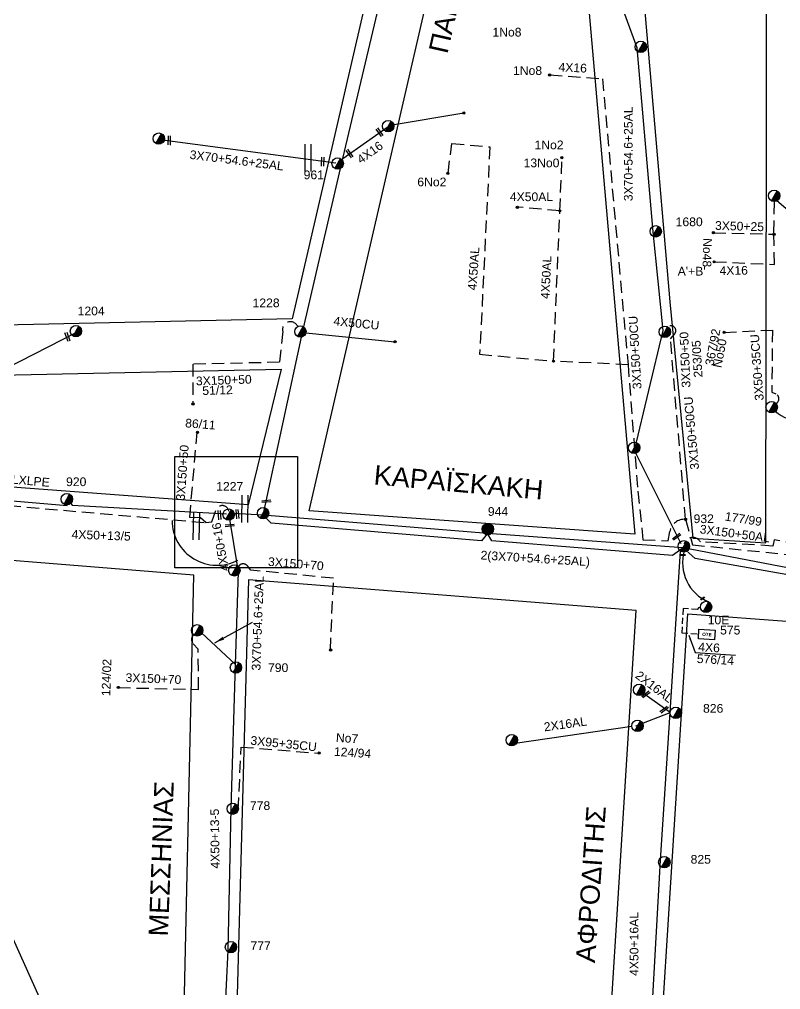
# Model space of a CAD drawing. Header units: millimetres. Extents: x 839 to 3144, y 747 to 1790.
# Drawn here: x 1608.3 to 1765.7, y 1194 to 1394.5 of the extents above; entities that cross this region are included whole.
import ezdxf
from ezdxf.enums import TextEntityAlignment as Align

# ---------------------------------------------------------------- set-up
doc = ezdxf.new("R2010")
doc.units = ezdxf.units.MM
doc.linetypes.add('DASHED', pattern=[19.05, 12.7, -6.35])
for name, color, linetype in [('Pillar OTE', 7, 'Continuous'), ('Γέφυρες Εναερίου Δικτύου', 7, 'DASHED'), ('Γυμνά εναέρια ΧΤ (1Φ)   2x16AL', 7, 'Continuous'), ('Γυμνά εναέρια ΧΤ (3Φ)   3x50+35CU', 7, 'Continuous'), ('Γυμνά εναέρια ΧΤ και ΦΟΠ (3Φ)   4x50+16AL', 7, 'Continuous'), ('Εναέρια παροχή ΧΤ 4x16', 7, 'SYN_LINE'), ('Επιγραφές - Σχήματα', 7, 'Continuous'), ('Καλώδια ΧΤ   3x150+50AL', 7, 'DASHED'), ('Καλώδια ΧΤ   3x150+50ALXLPE', 7, 'DASHED'), ('Καλώδια ΧΤ   3x150+50CU', 7, 'DASHED'), ('Καλώδια ΧΤ   3x150+70AL', 7, 'DASHED'), ('Καλώδια ΧΤ   3x50+25', 7, 'Continuous'), ('Καλώδια ΧΤ   3x95+35CU', 7, 'DASHED'), ('Καλώδια ΧΤ   4x50+13-5', 7, 'Continuous'), ('Καλώδια ΧΤ   4x50AL', 7, 'DASHED'), ('Καλώδια ΧΤ   4x50CU', 7, 'DASHED'), ('Μηχανική τομή', 7, 'Continuous'), ('Στύλος Ξύλινος', 7, 'Continuous'), ('Στύλος Ξύλινος @ 1', 7, 'Continuous'), ('Στύλος ΦΜ', 7, 'Continuous'), ('Στύλος ΦΜ @ 1', 7, 'Continuous'), ('Συνδέσεις', 7, 'Continuous'), ('Συνεστραμμένα ΧΤ   3x70+54.6+25AL', 7, 'SYN_LINE'), ('Τομή', 7, 'Continuous'), ('Υπόβαθρο ΔΕΗ', 7, 'Continuous'), ('Υπόγεια καλώδια Παροχών ΧΤ   4x6', 7, 'DASHED')]:
    doc.layers.add(name, color=color, linetype=linetype)
doc.styles.get("Standard").update_dxf_attribs({"font": 'ARIAL.TTF'})
doc.linetypes.add('SYN_LINE', pattern='A,0.5,-0.0001,["/\\/\\/\\/",Standard,S=0.1,R=0,X=0,Y=-0.05],-0.25', length=0.7501)
doc.dimstyles.new('ISO-25', dxfattribs={"dimtxt": 2.5, "dimasz": 2.5, "dimexe": 1.25, "dimexo": 0.625, "dimtad": 1, "dimtxsty": 'Standard', "dimcen": 2.5, "dimadec": 0, "dimazin": 0, "dimtfac": 1, "dimtmove": 0, "dimatfit": 3, "dimfxl": 1, "dimarcsym": 0})

# ---------------------------------------------------------------- blocks, each defined once
blk = doc.blocks.new('ΥΠΑΡΧΩΝ ΤΣΙΜΕΝΤΕΝΙΟΣ ΣΤΥΛΟΣ')
at = {"layer": 'Στύλος ΦΜ'}
blk.add_hatch(color=7, dxfattribs=at).paths.add_polyline_path([(-1.29, -2.28, 0.574793), (2.62, 0, 0.268822), (1.3, 2.27)])
at = {"layer": 'Στύλος ΦΜ', "color": 7}
blk.add_line((-1.29, -2.28), (1.3, 2.27), dxfattribs=at)
blk.add_circle((0, 0), 2.62, dxfattribs=at)
at = {"layer": 'Στύλος ΦΜ', "flags": 4}
for tag, p in [('ΑΡΙΘΜΟΣ', (-4.68, 8.05)), ('ΤΥΠΟΣ', (-4.91, 3.03))]:
    blk.add_attdef(tag, p, '', height=4, dxfattribs=at)
blk = doc.blocks.new('ΤΟΜΗ')
at = {"layer": 'Τομή', "ltscale": 40}
for p, q in [((-5.68, 0), (5.68, 0)), ((5.68, -2.33), (-5.68, -2.33))]:
    blk.add_line(p, q, dxfattribs=at)
blk = doc.blocks.new('ΜΗΧΑΝΙΚΗ ΤΟΜΗ')
at = {"layer": 'Μηχανική τομή', "ltscale": 40}
for p, q in [((-1.89, 0.78), (1.89, 0.78)), ((1.89, 0), (-1.89, 0))]:
    blk.add_line(p, q, dxfattribs=at)
blk = doc.blocks.new('A$C3F94617C')
at = {"layer": 'Μηχανική τομή', "xscale": 0.5, "yscale": 0.5, "zscale": 0.5}
blk.add_blockref('ΜΗΧΑΝΙΚΗ ΤΟΜΗ', (0.95, 0), dxfattribs=at)
blk = doc.blocks.new('_ΣΥΝΔΕΣΗ')
at = {"layer": 'Συνδέσεις', "linetype": 'SYN_LINE', "ltscale": 40}
blk.add_hatch(color=256, dxfattribs=at).paths.add_polyline_path([(0.5, -0.01, 1), (-0.5, -0.01, 1)])
at = {"layer": 'Συνδέσεις'}
blk.add_circle((0, -0.01), 0.5, dxfattribs=at)
blk = doc.blocks.new('ΥΠΑΡΧΩΝ ΞΥΛΙΝΟΣ ΣΤΥΛΟΣ')
at = {"layer": 'Στύλος Ξύλινος'}
h = blk.add_hatch(color=7, dxfattribs=at)
h.paths.add_polyline_path([(-2.62, 0, 0.270008), (-1.29, -2.28), (1.3, 2.27, 0.576266)])
h.paths.add_polyline_path([(-1.29, -2.28, 0.574793), (2.62, 0, 0.268822), (1.3, 2.27)])
at = {"layer": 'Στύλος Ξύλινος', "color": 7}
blk.add_line((-1.29, -2.28), (1.3, 2.27), dxfattribs=at)
blk.add_circle((0, 0), 2.62, dxfattribs=at)
at = {"layer": 'Στύλος Ξύλινος', "flags": 4}
for tag, p in [('ΑΡΙΘΜΟΣ', (-4.91, 8.6)), ('ΤΥΠΟΣ', (-4.85, 3.39))]:
    blk.add_attdef(tag, p, '', height=4, dxfattribs=at)
blk = doc.blocks.new('PILLAR ΟΤΕ')
at = {"layer": 'Pillar OTE', "ltscale": 40}
blk.add_lwpolyline([(-3.31, 2.02), (3.39, 2.02), (3.39, -1.99), (-3.31, -1.99)], close=True, dxfattribs=at)
at = {"layer": 'Pillar OTE', "insert": (-1.81, 0.71), "char_height": 1.3575, "width": 109.961, "attachment_point": 1}
blk.add_mtext('{\\fArial|b1|i0|c161|p34;OTE}', dxfattribs=at)

msp = doc.modelspace()

# ---------------------------------------------------------------- linework, layer by layer
at = {"color": 1, "linetype": 'Continuous', "ltscale": 0.2}
msp.add_lwpolyline([(1640.42, 1304.12), (1665.81, 1304.12), (1665.81, 1281.14), (1640.42, 1281.14)], close=True, dxfattribs=at)
at = {"layer": 'Γέφυρες Εναερίου Δικτύου', "color": 1, "linetype": 'SYN_LINE', "ltscale": 15}
msp.add_lwpolyline([(1764.48, 1357.45), (1775.51, 1348)], dxfattribs=at)
at = {"layer": 'Γέφυρες Εναερίου Δικτύου', "color": 173, "ltscale": 0.2}
msp.add_lwpolyline([(1672.6, 1264.1), (1673.26, 1278.98), (1656.12, 1280.65), (1655.44, 1281.52, 0.663977), (1653.46, 1280.98, 1.146)], format="xyb", dxfattribs=at)
at = {"layer": 'Γέφυρες Εναερίου Δικτύου', "color": 173, "linetype": 'SYN_LINE', "ltscale": 10}
msp.add_lwpolyline([(1645.97, 1267.68), (1652.98, 1261.11)], dxfattribs=at)
at = {"layer": 'Γέφυρες Εναερίου Δικτύου', "color": 173, "ltscale": 0.2}
msp.add_lwpolyline([(1653.56, 1231.12), (1654.15, 1244.09)], dxfattribs=at)
at = {"layer": 'Γυμνά εναέρια ΧΤ (1Φ)   2x16AL', "color": 5, "ltscale": 0.2}
for points in [[(1742.88, 1251.23), (1736.93, 1255.46)], [(1710.84, 1244.86), (1734.95, 1248.37)]]:
    msp.add_lwpolyline(points, dxfattribs=at)
at = {"layer": 'Γυμνά εναέρια ΧΤ (1Φ)   2x16AL', "color": 5, "linetype": 'SYN_LINE', "ltscale": 10}
msp.add_lwpolyline([(1735.8, 1248.49), (1742.88, 1251.23)], dxfattribs=at)
at = {"layer": 'Γυμνά εναέρια ΧΤ (3Φ)   3x50+35CU', "color": 1, "linetype": 'DASHED', "ltscale": 0.2}
msp.add_lwpolyline([(1754.05, 1329.79), (1764.02, 1330.27), (1763.91, 1317.46), (1764.72, 1317.08, -0.774752), (1764.35, 1314.97, 25.409834)], format="xyb", dxfattribs=at)
at = {"layer": 'Γυμνά εναέρια ΧΤ και ΦΟΠ (3Φ)   4x50+16AL', "color": 2, "ltscale": 0.2}
msp.add_lwpolyline([(1658.73, 1292.02), (1666.81, 1329.74), (1674.91, 1364.56), (1683.24, 1399.81), (1692.18, 1437.92)], dxfattribs=at)
at = {"layer": 'Γυμνά εναέρια ΧΤ και ΦΟΠ (3Φ)   4x50+16AL', "color": 173, "ltscale": 0.2}
msp.add_lwpolyline([(1640.52, 1157.67), (1650.09, 1173.43), (1651.45, 1202.13), (1652.07, 1231.36), (1652.98, 1261.11), (1653.57, 1280.27), (1651.68, 1291.99)], dxfattribs=at)
at = {"layer": 'Γυμνά εναέρια ΧΤ και ΦΟΠ (3Φ)   4x50+16AL', "color": 5, "ltscale": 0.2}
msp.add_lwpolyline([(1734.91, 1126.22), (1737.2, 1156.87), (1739.06, 1188.71), (1740.88, 1220.71), (1742.88, 1251.23), (1745.05, 1284.59)], dxfattribs=at)
at = {"layer": 'Εναέρια παροχή ΧΤ 4x16', "color": 2, "ltscale": 20}
msp.add_lwpolyline([(1675.18, 1365.69), (1684.95, 1372.62), (1700.24, 1375.18)], dxfattribs=at)
at = {"layer": 'Εναέρια παροχή ΧΤ 4x16', "color": 1, "linetype": 'DASHED', "ltscale": 0.2}
msp.add_lwpolyline([(1751.98, 1344.38), (1764.48, 1343.83), (1764.34, 1350.38), (1764.48, 1357.45)], dxfattribs=at)
at = {"layer": 'Επιγραφές - Σχήματα', "linetype": 'Continuous', "ltscale": 0.2}
msp.add_arc((1649.17, 1290.95), 9.31, 180.434, 297.4376, dxfattribs=at)
at = {"layer": 'Καλώδια ΧΤ   3x150+50AL', "color": 173, "ltscale": 0.2}
msp.add_lwpolyline([(1646.85, 1290.47), (1645.71, 1291.46), (1643.51, 1291.54), (1645.06, 1309.08)], dxfattribs=at)
at = {"layer": 'Καλώδια ΧΤ   3x150+50AL', "color": 5, "ltscale": 0.2}
msp.add_lwpolyline([(1776.83, 1281.7), (1776.77, 1284.51), (1764.42, 1286.89), (1764.14, 1285.63), (1749.13, 1286.51, 0.646226), (1745.75, 1286.05)], format="xyb", dxfattribs=at)
at = {"layer": 'Καλώδια ΧΤ   3x150+50AL', "color": 173, "ltscale": 0.2}
msp.add_lwpolyline([(1628.69, 1256.37), (1645.33, 1255.99), (1645.26, 1264.34), (1644.23, 1265.43, -0.597757), (1644.94, 1267.55, -0.271245)], format="xyb", dxfattribs=at)
at = {"layer": 'Καλώδια ΧΤ   3x150+50ALXLPE', "color": 173, "ltscale": 0.2}
msp.add_lwpolyline([(1547.53, 1291.48, 0.311363), (1552.68, 1289.36, 0.308508), (1557.24, 1294.1, 0.216919), (1555.99, 1298.77), (1554.14, 1302.29), (1564.97, 1304.96), (1566.42, 1298.47, 0.603298), (1571, 1296.3), (1594.63, 1294.98), (1646.85, 1290.47), (1648.06, 1290.61), (1648.98, 1293.1, -0.778095), (1651.61, 1292.81)], format="xyb", dxfattribs=at)
at = {"layer": 'Καλώδια ΧΤ   3x150+50ALXLPE', "color": 27, "linetype": 'Continuous', "ltscale": 0.2}
msp.add_lwpolyline([(1553.06, 1295.07), (1569.85, 1298.16), (1618.16, 1294.01), (1618.3, 1295.21), (1619.22, 1294.08), (1651.09, 1292.26)], dxfattribs=at)
at = {"layer": 'Καλώδια ΧΤ   3x150+50CU', "color": 133, "ltscale": 0.2}
msp.add_lwpolyline([(1717.98, 1383.01), (1728.88, 1382.21), (1734.17, 1323.1), (1736.18, 1296.96), (1737.26, 1286.94), (1742.47, 1286.7), (1742.83, 1288.63, -0.380218), (1746.06, 1291.16), (1742.94, 1328.43), (1743.82, 1329.49, 1.035142), (1742.23, 1330.73, 1.957229)], format="xyb", dxfattribs=at)
at = {"layer": 'Καλώδια ΧΤ   3x150+50CU', "color": 2, "ltscale": 0.2}
msp.add_lwpolyline([(1665.84, 1330.99, 0.910384), (1662.74, 1330), (1662.08, 1323.6), (1644.19, 1323.21), (1644.19, 1314.99)], format="xyb", dxfattribs=at)
at = {"layer": 'Καλώδια ΧΤ   3x150+50CU', "color": 133, "ltscale": 0.2}
msp.add_lwpolyline([(1746.06, 1291.16), (1747.49, 1285.88), (1773.69, 1283.25), (1774.44, 1281.36), (1775.87, 1280.7)], dxfattribs=at)
at = {"layer": 'Καλώδια ΧΤ   3x50+25', "color": 1, "linetype": 'DASHED', "ltscale": 0.2}
msp.add_lwpolyline([(1751.83, 1350.38), (1764.35, 1350.06)], dxfattribs=at)
at = {"layer": 'Καλώδια ΧΤ   3x95+35CU', "color": 173, "ltscale": 0.2}
msp.add_lwpolyline([(1654.15, 1244.09), (1670.23, 1242.81)], dxfattribs=at)
at = {"layer": 'Καλώδια ΧΤ   4x50AL', "color": 133, "ltscale": 0.2}
for points in [[(1696.94, 1362.69), (1697.75, 1368.81), (1705.59, 1368.11), (1703.48, 1325.26), (1718.76, 1323.84)], [(1734.17, 1323.1), (1718.76, 1323.84), (1720.06, 1354.91), (1720.53, 1365.91)], [(1720.06, 1354.91), (1711.32, 1355.66)]]:
    msp.add_lwpolyline(points, dxfattribs=at)
at = {"layer": 'Καλώδια ΧΤ   4x50AL', "color": 1, "linetype": 'Continuous', "ltscale": 0.2}
msp.add_arc((1771.2, 1321.58), 10.46, 231.163, 293.106, dxfattribs=at)
at = {"layer": 'Καλώδια ΧΤ   4x50CU', "color": 2, "linetype": 'SYN_LINE', "ltscale": 20}
msp.add_lwpolyline([(1666.81, 1329.74), (1685.92, 1327.81)], dxfattribs=at)
at = {"layer": 'Συνεστραμμένα ΧΤ   3x70+54.6+25AL', "color": 133, "ltscale": 20}
msp.add_lwpolyline([(1745.14, 1286.08), (1735.48, 1305.34), (1741.41, 1330.19), (1739.34, 1350.55), (1736.05, 1388.62), (1726.49, 1414.75), (1736.32, 1438.02)], dxfattribs=at)
at = {"layer": 'Συνεστραμμένα ΧΤ   3x70+54.6+25AL', "color": 2, "ltscale": 20}
for points in [[(1637.91, 1369.58), (1673.75, 1364.79)], [(1775.41, 1279.53), (1745.56, 1285.25), (1705.09, 1288.21), (1658.73, 1292.02)]]:
    msp.add_lwpolyline(points, dxfattribs=at)
at = {"layer": 'Συνεστραμμένα ΧΤ   3x70+54.6+25AL', "color": 151, "ltscale": 20}
msp.add_lwpolyline([(1565.73, 1328.06), (1605.48, 1322.35), (1620.14, 1329.85)], dxfattribs=at)
at = {"layer": 'Συνεστραμμένα ΧΤ   3x70+54.6+25AL', "color": 6, "ltscale": 20}
msp.add_lwpolyline([(1775.41, 1279.54), (1773.49, 1278.55), (1748.07, 1283.02), (1745.56, 1285.25), (1743.34, 1283.65), (1706, 1286.67), (1705.09, 1288.21), (1703.83, 1286.67), (1660.33, 1290.38), (1658.73, 1292.02), (1652.54, 1292.36)], dxfattribs=at)
at = {"layer": 'Συνεστραμμένα ΧΤ   3x70+54.6+25AL', "color": 5, "linetype": 'SYN_LINE', "ltscale": 10}
msp.add_arc((1754.19, 1282.17), 8.75, 163.5036, 247.8959, dxfattribs=at)
at = {"layer": 'Υπόβαθρο ΔΕΗ'}
for points in [[(1556.43, 1580.73), (1638.07, 1578.85), (1636.14, 1500.93), (1648.24, 1500.46), (1650.28, 1578.63), (1721.23, 1576.99), (1696.74, 1471.03), (1664.73, 1332.55), (1567.05, 1330.45), (1555.25, 1407.11), (1552.44, 1428.02), (1556.43, 1580.73)], [(1748.08, 1263.6), (1756.39, 1263.09)]]:
    msp.add_lwpolyline(points, dxfattribs=at)
for points in [[(1734.03, 1576.75), (1745.23, 1576.32), (1730.08, 1465.97), (1723.81, 1422.55), (1735.56, 1288.08), (1668.24, 1292.89), (1698.11, 1422.65), (1731.61, 1566.29)], [(1736.84, 1426.35), (1735.78, 1417.73), (1742.79, 1336.09), (1747.59, 1287.23), (1762.65, 1286.27), (1762.84, 1371.83), (1762.74, 1422.32)], [(1662.46, 1322.15), (1655.63, 1294.15), (1571.75, 1300.39), (1568.62, 1320.19)], [(1574.15, 1285.29), (1575.89, 1273.39), (1625.14, 1164.03), (1639.32, 1159.35), (1641.79, 1165.23), (1644.34, 1279.64)], [(1655.64, 1278.64), (1652.3, 1155), (1726.98, 1130.28), (1735.85, 1272.28)], [(1746.52, 1271.62), (1768.82, 1269.99), (1811.18, 1182.81), (1851.69, 1099.33), (1846.89, 1090.66), (1809.99, 1103.15), (1737.34, 1126.79)]]:
    msp.add_lwpolyline(points, close=True, dxfattribs=at)
at = {"layer": 'Υπόγεια καλώδια Παροχών ΧΤ   4x6', "color": 5, "linetype": 'DASHED', "ltscale": 0.1}
msp.add_lwpolyline([(1749.15, 1272.85, 0.546108), (1748.57, 1272.48), (1745.58, 1272.7), (1745.27, 1267.7), (1748.69, 1267.48)], format="xyb", dxfattribs=at)

# ---------------------------------------------------------------- block references
at = {"layer": 'Pillar OTE', "xscale": 0.5, "yscale": 0.5, "zscale": 0.5, "rotation": 356.7168696620001}
msp.add_blockref('PILLAR ΟΤΕ', (1750.42, 1267.34), dxfattribs=at)
at = {"layer": 'Επιγραφές - Σχήματα', "ltscale": 0.2}
for p, rotation in [((1683.49, 1370.5), 125.834541898632), ((1639.45, 1368.5), 88.44244670704566), ((1677.28, 1366.09), 125.8345418986321), ((1671.18, 1364.1), 88.44244670704565), ((1617.7, 1329.7), 289.808313519559), ((1658.45, 1294.6), 5.027914450933903), ((1649.95, 1291.1), 95.02791445092741), ((1653.64, 1291.3), 95.02791445092741), ((1650.86, 1289.62), 5.02791445093393), ((1743.58, 1286.81), 36.7632104265101), ((1737.22, 1254.23), 36.76321042651004), ((1740.99, 1251.1), 36.76321042651004)]:
    msp.add_blockref('A$C3F94617C', p, dxfattribs=dict(at, rotation=rotation))
at = {"layer": 'Μηχανική τομή', "xscale": 0.25, "yscale": 0.25, "zscale": 0.25}
msp.add_blockref('ΜΗΧΑΝΙΚΗ ΤΟΜΗ', (1745.57, 1283.68), dxfattribs=at)
at = {"layer": 'Μηχανική τομή', "xscale": 0.2499999999999681, "yscale": 0.2499999999999681, "zscale": 0.2499999999999681, "rotation": 36.11407878704492}
msp.add_blockref('ΜΗΧΑΝΙΚΗ ΤΟΜΗ', (1749.64, 1274.69), dxfattribs=at)
at = {"layer": 'Στύλος Ξύλινος @ 1', "ltscale": 40}
ref = msp.add_blockref('ΥΠΑΡΧΩΝ ΞΥΛΙΝΟΣ ΣΤΥΛΟΣ', (1705.18, 1289.13), dxfattribs=dict(at, xscale=0.4499999999998181, yscale=0.4499999999998181, zscale=0.4499999999998181))
ref.add_attrib('ΑΡΙΘΜΟΣ', '944', (1705.18, 1291.87), dxfattribs={"layer": 'Στύλος Ξύλινος', "height": 1.8, "flags": 4})
at = {"layer": 'Στύλος ΦΜ @ 1', "ltscale": 40, "xscale": 0.4499999999998181, "yscale": 0.4499999999998181, "zscale": 0.4499999999998181}
for p in [(1736.82, 1388.78), (1684.56, 1372.4), (1637.11, 1369.83), (1764.4, 1358.02), (1741.78, 1329.9), (1763.88, 1314.32), (1735.44, 1305.94), (1651.57, 1292.12), (1652.74, 1280.59), (1645.05, 1268.2), (1736.47, 1255.91), (1736.13, 1248.46), (1710.12, 1245.52)]:
    msp.add_blockref('ΥΠΑΡΧΩΝ ΤΣΙΜΕΝΤΕΝΙΟΣ ΣΤΥΛΟΣ', p, dxfattribs=at)
at = {"layer": 'Στύλος ΦΜ @ 1', "ltscale": 40}
ref = msp.add_blockref('ΥΠΑΡΧΩΝ ΤΣΙΜΕΝΤΕΝΙΟΣ ΣΤΥΛΟΣ', (1674.11, 1364.69), dxfattribs=dict(at, xscale=0.4499999999998181, yscale=0.4499999999998181, zscale=0.4499999999998181))
ref.add_attrib('ΑΡΙΘΜΟΣ', '961', (1667.08, 1361.44), dxfattribs={"layer": 'Στύλος ΦΜ', "height": 1.8, "flags": 4})
ref = msp.add_blockref('ΥΠΑΡΧΩΝ ΤΣΙΜΕΝΤΕΝΙΟΣ ΣΤΥΛΟΣ', (1739.9, 1350.66), dxfattribs=dict(at, xscale=0.4499999999998181, yscale=0.4499999999998181, zscale=0.4499999999998181))
ref.add_attrib('ΤΥΠΟΣ', '1680', (1744.02, 1351.73), dxfattribs={"layer": 'Στύλος ΦΜ', "height": 1.8, "flags": 4})
ref = msp.add_blockref('ΥΠΑΡΧΩΝ ΤΣΙΜΕΝΤΕΝΙΟΣ ΣΤΥΛΟΣ', (1666.4, 1329.95), dxfattribs=dict(at, xscale=0.4499999999998181, yscale=0.4499999999998181, zscale=0.4499999999998181))
ref.add_attrib('ΤΥΠΟΣ', '1228', (1656.51, 1334.98), dxfattribs={"layer": 'Στύλος ΦΜ', "height": 1.8, "flags": 4})
ref = msp.add_blockref('ΥΠΑΡΧΩΝ ΤΣΙΜΕΝΤΕΝΙΟΣ ΣΤΥΛΟΣ', (1619.98, 1330.03), dxfattribs=dict(at, xscale=0.4499999999998181, yscale=0.4499999999998181, zscale=0.4499999999998181))
ref.add_attrib('ΤΥΠΟΣ', '1204', (1620.33, 1333.31), dxfattribs={"layer": 'Στύλος ΦΜ', "height": 1.8, "flags": 4})
ref = msp.add_blockref('ΥΠΑΡΧΩΝ ΤΣΙΜΕΝΤΕΝΙΟΣ ΣΤΥΛΟΣ', (1618.09, 1295.32), dxfattribs=dict(at, xscale=0.4499999999998181, yscale=0.4499999999998181, zscale=0.4499999999998181))
ref.add_attrib('ΤΥΠΟΣ', '920', (1617.94, 1298.01), dxfattribs={"layer": 'Στύλος ΦΜ', "height": 1.8, "flags": 4})
ref = msp.add_blockref('ΥΠΑΡΧΩΝ ΤΣΙΜΕΝΤΕΝΙΟΣ ΣΤΥΛΟΣ', (1658.68, 1292.41), dxfattribs=dict(at, xscale=0.4499999999998181, yscale=0.4499999999998181, zscale=0.4499999999998181))
ref.add_attrib('ΤΥΠΟΣ', '1227', (1648.99, 1297.06), dxfattribs={"layer": 'Στύλος ΦΜ', "height": 1.8, "flags": 4})
ref = msp.add_blockref('ΥΠΑΡΧΩΝ ΤΣΙΜΕΝΤΕΝΙΟΣ ΣΤΥΛΟΣ', (1745.71, 1285.57), dxfattribs=dict(at, xscale=0.4499999999998181, yscale=0.4499999999998181, zscale=0.4499999999998181))
ref.add_attrib('ΤΥΠΟΣ', '932', (1747.73, 1290.37), dxfattribs={"layer": 'Στύλος ΦΜ', "height": 1.8, "flags": 4})
ref = msp.add_blockref('ΥΠΑΡΧΩΝ ΤΣΙΜΕΝΤΕΝΙΟΣ ΣΤΥΛΟΣ', (1750.31, 1273.04), dxfattribs=dict(at, xscale=0.4499999999998181, yscale=0.4499999999998181, zscale=0.4499999999998181))
ref.add_attrib('ΤΥΠΟΣ', '575', (1753.21, 1267.35), dxfattribs={"layer": 'Στύλος ΦΜ', "height": 1.8, "flags": 4})
ref.add_attrib('ΑΡΙΘΜΟΣ', '10Ε', (1750.65, 1269.45), dxfattribs={"layer": 'Στύλος ΦΜ', "height": 1.8, "flags": 4})
ref = msp.add_blockref('ΥΠΑΡΧΩΝ ΤΣΙΜΕΝΤΕΝΙΟΣ ΣΤΥΛΟΣ', (1653.07, 1260.52), dxfattribs=dict(at, xscale=0.4499999999998181, yscale=0.4499999999998181, zscale=0.4499999999998181))
ref.add_attrib('ΤΥΠΟΣ', '790', (1659.71, 1259.59), dxfattribs={"layer": 'Στύλος ΦΜ', "height": 1.8, "flags": 4})
ref = msp.add_blockref('ΥΠΑΡΧΩΝ ΤΣΙΜΕΝΤΕΝΙΟΣ ΣΤΥΛΟΣ', (1744.06, 1251.16), dxfattribs=dict(at, xscale=0.4499999999998181, yscale=0.4499999999998181, zscale=0.4499999999998181))
ref.add_attrib('ΤΥΠΟΣ', '826', (1749.68, 1251.18), dxfattribs={"layer": 'Στύλος ΦΜ', "height": 1.8, "flags": 4})
ref = msp.add_blockref('ΥΠΑΡΧΩΝ ΤΣΙΜΕΝΤΕΝΙΟΣ ΣΤΥΛΟΣ', (1652.41, 1231.34), dxfattribs=dict(at, xscale=0.4499999999998181, yscale=0.4499999999998181, zscale=0.4499999999998181))
ref.add_attrib('ΤΥΠΟΣ', '778', (1655.97, 1231.08), dxfattribs={"layer": 'Στύλος ΦΜ', "height": 1.8, "flags": 4})
ref = msp.add_blockref('ΥΠΑΡΧΩΝ ΤΣΙΜΕΝΤΕΝΙΟΣ ΣΤΥΛΟΣ', (1741.68, 1220.29), dxfattribs=dict(at, xscale=0.4499999999998181, yscale=0.4499999999998181, zscale=0.4499999999998181))
ref.add_attrib('ΤΥΠΟΣ', '825', (1747.11, 1219.98), dxfattribs={"layer": 'Στύλος ΦΜ', "height": 1.8, "flags": 4})
ref = msp.add_blockref('ΥΠΑΡΧΩΝ ΤΣΙΜΕΝΤΕΝΙΟΣ ΣΤΥΛΟΣ', (1652.04, 1202.74), dxfattribs=dict(at, xscale=0.4499999999998181, yscale=0.4499999999998181, zscale=0.4499999999998181))
ref.add_attrib('ΤΥΠΟΣ', '777', (1656.08, 1202.12), dxfattribs={"layer": 'Στύλος ΦΜ', "height": 1.8, "flags": 4})
at = {"layer": 'Συνδέσεις', "xscale": 0.4500000000000455, "yscale": 0.4500000000000455, "zscale": 0.4500000000000455}
for p in [(1717.94, 1382.97), (1700.2, 1375.14), (1720.48, 1365.88), (1696.9, 1362.65), (1711.28, 1355.62), (1720.06, 1354.91), (1751.83, 1350.39), (1764.35, 1350.06), (1751.98, 1344.38), (1754.05, 1329.8), (1685.98, 1327.85), (1718.76, 1323.85), (1644.19, 1315), (1645.11, 1309.13), (1746.07, 1291.16), (1672.66, 1264.15), (1628.75, 1256.41), (1670.28, 1242.85)]:
    msp.add_blockref('_ΣΥΝΔΕΣΗ', p, dxfattribs=at)
at = {"layer": 'Τομή'}
for p, xscale, yscale, zscale, rotation in [((1668.56, 1365.84), 0.5, 0.5, 0.5, 270), ((1654.33, 1293.32), 0.4999999999999518, 0.4999999999999518, 0.4999999999999518, 89.31732965064855), ((1644.3, 1289.76), 0.5000000000000793, 0.5000000000000793, 0.5000000000000793, 88.20834570542951)]:
    msp.add_blockref('ΤΟΜΗ', p, dxfattribs=dict(at, xscale=xscale, yscale=yscale, zscale=zscale, rotation=rotation))

# ---------------------------------------------------------------- texts
at = {"layer": 'Γυμνά εναέρια ΧΤ (1Φ)   2x16AL', "ltscale": 0.2}
for rotation, p in [(322.6769, (1739.61, 1256.54)), (7.936, (1721.2, 1248.83))]:
    msp.add_text('2X16AL', height=1.8, rotation=rotation, dxfattribs=at).set_placement(p, align=Align.MIDDLE)
at = {"layer": 'Γυμνά εναέρια ΧΤ (3Φ)   3x50+35CU', "linetype": 'SYN_LINE', "ltscale": 20}
msp.add_text('3X50+35CU', height=1.8, rotation=94.2405, dxfattribs=at).set_placement((1760.83, 1322.54), align=Align.MIDDLE)
at = {"layer": 'Γυμνά εναέρια ΧΤ και ΦΟΠ (3Φ)   4x50+16AL', "linetype": 'SYN_LINE', "ltscale": 20}
msp.add_text('4X16', height=1.8, rotation=357.422, dxfattribs=at).set_placement((1722.73, 1384.5), align=Align.MIDDLE)
at = {"layer": 'Γυμνά εναέρια ΧΤ και ΦΟΠ (3Φ)   4x50+16AL', "ltscale": 0.2}
for s, rotation, p in [('4X50+16', 100.2333, (1649.85, 1285.44)), ('4X50+16AL', 90, (1735.42, 1203.39))]:
    msp.add_text(s, height=1.8, rotation=rotation, dxfattribs=at).set_placement(p, align=Align.MIDDLE)
at = {"layer": 'Εναέρια παροχή ΧΤ 4x16', "linetype": 'SYN_LINE', "ltscale": 20}
for rotation, p in [(35.7631, (1680.78, 1366.98)), (0.8062, (1756.03, 1342.58))]:
    msp.add_text('4X16', height=1.8, rotation=rotation, dxfattribs=at).set_placement(p, align=Align.MIDDLE)
at = {"layer": 'Επιγραφές - Σχήματα', "ltscale": 0.2, "attachment_point": 1}
for s, insert, char_height, width, rotation in [('ΠΑΠΑΦΛΕΣΣΑ', (1692.9, 1388.07), 4, 19.6719, 77.2736), ('Νο48', (1751.53, 1349.24), 1.8, 9.756, 268.5322), ('367/92', (1750.08, 1323.12), 1.8, 9.756, 79.1836), ('253/05', (1747.79, 1320.41), 1.8, 9.756, 93.4328), ('Νο50', (1751.7, 1322.69), 1.8, 9.756, 79.1836), ('86/11', (1642.66, 1311.97), 1.8, 3.9442, 355.6517), ('ΚΑΡΑΪΣΚΑΚΗ', (1681.82, 1302.36), 4, 68.291, 354.811), ('177/99', (1754.38, 1292.7), 1.8, 9.756, 351.1623), ('4Χ6', (1748.75, 1265.7), 1.8, 9.756, 356.7126), ('576/14', (1748.46, 1263.27), 1.8, 9.756, 356.7126), ('124/02', (1625.28, 1254.63), 1.8, 3.9442, 88.2853), ('Νο7', (1673.82, 1246.97), 1.8, 3.9442, 356.3753), ('124/94', (1673.42, 1244.08), 1.8, 3.9442, 356.3753), ('ΜΕΣΣΗΝΙΑΣ', (1635.01, 1205.04), 4, 54.9499, 87.8195), ('ΑΦΡΟΔΙΤΗΣ', (1723.34, 1199.67), 4, 54.9499, 85.9802)]:
    msp.add_mtext(s, dxfattribs=dict(at, insert=insert, char_height=char_height, width=width, rotation=rotation))
at = {"layer": 'Επιγραφές - Σχήματα', "color": 1, "linetype": 'Continuous', "ltscale": 0.2, "char_height": 1.8, "attachment_point": 1}
for s, insert, width in [('1Νο8', (1706.12, 1392.73), 7.1667), ('1Νο8', (1710.38, 1384.79), 7.1667), ('1Νο2', (1714.83, 1369.43), 7.1667), ('13Νο0', (1712.57, 1365.71), 7.1667), ('6Νο2', (1690.59, 1361.77), 7.1667), ("Α'+Β'", (1744.44, 1343.33), 3.6672)]:
    msp.add_mtext(s, dxfattribs=dict(at, insert=insert, width=width))
at = {"layer": 'Καλώδια ΧΤ   3x150+50AL', "linetype": 'SYN_LINE', "ltscale": 20}
for s, rotation, p in [('3X150+50', 1.877, (1650.56, 1319.92)), ('51/12', 1.877, (1649.26, 1317.87)), ('3X150+50', 85.7201, (1641.99, 1300.78)), ('3X150+50AL', 352.4949, (1756.28, 1288.22)), ('3X150+70', 357.7898, (1636.01, 1258.23))]:
    msp.add_text(s, height=1.8, rotation=rotation, dxfattribs=at).set_placement(p, align=Align.MIDDLE)
at = {"layer": 'Καλώδια ΧΤ   3x150+50AL', "ltscale": 0.2, "insert": (1745.29, 1318.33), "char_height": 1.8, "width": 9.756, "attachment_point": 1, "rotation": 92.3871}
msp.add_mtext('3Χ150+50', dxfattribs=at)
at = {"layer": 'Καλώδια ΧΤ   3x150+50ALXLPE', "linetype": 'SYN_LINE', "ltscale": 20}
msp.add_text('3X150+50ALXLPE', height=1.8, rotation=355.035, dxfattribs=at).set_placement((1604.07, 1299.67), align=Align.MIDDLE)
at = {"layer": 'Καλώδια ΧΤ   3x150+50CU', "linetype": 'SYN_LINE', "ltscale": 20}
for rotation, p in [(93.321, (1735.63, 1325.63)), (95.1993, (1747.28, 1308.97))]:
    msp.add_text('3X150+50CU', height=1.8, rotation=rotation, dxfattribs=at).set_placement(p, align=Align.MIDDLE)
at = {"layer": 'Καλώδια ΧΤ   3x150+70AL', "linetype": 'SYN_LINE', "ltscale": 20}
msp.add_text('3X150+70', height=1.8, rotation=355.2514, dxfattribs=at).set_placement((1665.47, 1281.97), align=Align.MIDDLE)
at = {"layer": 'Καλώδια ΧΤ   3x50+25', "linetype": 'SYN_LINE', "ltscale": 20}
msp.add_text('3X50+25', height=1.8, rotation=358.3128, dxfattribs=at).set_placement((1757.23, 1351.74), align=Align.MIDDLE)
at = {"layer": 'Καλώδια ΧΤ   3x95+35CU', "ltscale": 0.2}
msp.add_text('3X95+35CU', height=1.8, rotation=354.1495, dxfattribs=at).set_placement((1662.94, 1244.79), align=Align.MIDDLE)
at = {"layer": 'Καλώδια ΧΤ   4x50+13-5', "ltscale": 0.2}
for s, rotation, p in [('4X50+13/5', 357.9283, (1625.2, 1287.88)), ('4X50+13-5', 90.6372, (1648.72, 1225.15))]:
    msp.add_text(s, height=1.8, rotation=rotation, dxfattribs=at).set_placement(p, align=Align.MIDDLE)
at = {"layer": 'Καλώδια ΧΤ   4x50AL', "linetype": 'SYN_LINE', "ltscale": 20}
msp.add_text('4X50AL', height=1.8, dxfattribs=at).set_placement((1714.2, 1357.81), align=Align.MIDDLE)
for rotation, p in [(85.9516, (1702.22, 1342.94)), (87.2382, (1717.22, 1341.15))]:
    msp.add_text('4X50AL', height=1.8, rotation=rotation, dxfattribs=at).set_placement(p, align=Align.MIDDLE)
at = {"layer": 'Καλώδια ΧΤ   4x50CU', "linetype": 'SYN_LINE', "ltscale": 20}
msp.add_text('4X50CU', height=1.8, rotation=354.2231, dxfattribs=at).set_placement((1678, 1331.69), align=Align.MIDDLE)
at = {"layer": 'Συνεστραμμένα ΧΤ   3x70+54.6+25AL', "linetype": 'SYN_LINE', "ltscale": 20}
for s, rotation, p in [('3X70+54.6+25AL', 90, (1734.22, 1366.68)), ('3X70+54.6+25AL', 352.8043, (1653.24, 1365.34)), ('2(3X70+54.6+25AL)', 356.456, (1714.97, 1282.85)), ('3X70+54.6+25AL', 87.8892, (1657.58, 1269.68))]:
    msp.add_text(s, height=1.8, rotation=rotation, dxfattribs=at).set_placement(p, align=Align.MIDDLE)

# ---------------------------------------------------------------- leaders
at = {"layer": 'Επιγραφές - Σχήματα', "ltscale": 40}
for points, override in [([(1648.71, 1265.64), (1656.5, 1269.87)], {"dimasz": 2, "dimtad": 0}), ([(1746.71, 1267.21), (1748.08, 1263.6)], {"dimasz": 1, "dimtad": 0})]:
    msp.add_leader(points, dimstyle='ISO-25', override=override, dxfattribs=at)

doc.saveas('drawing.dxf')
